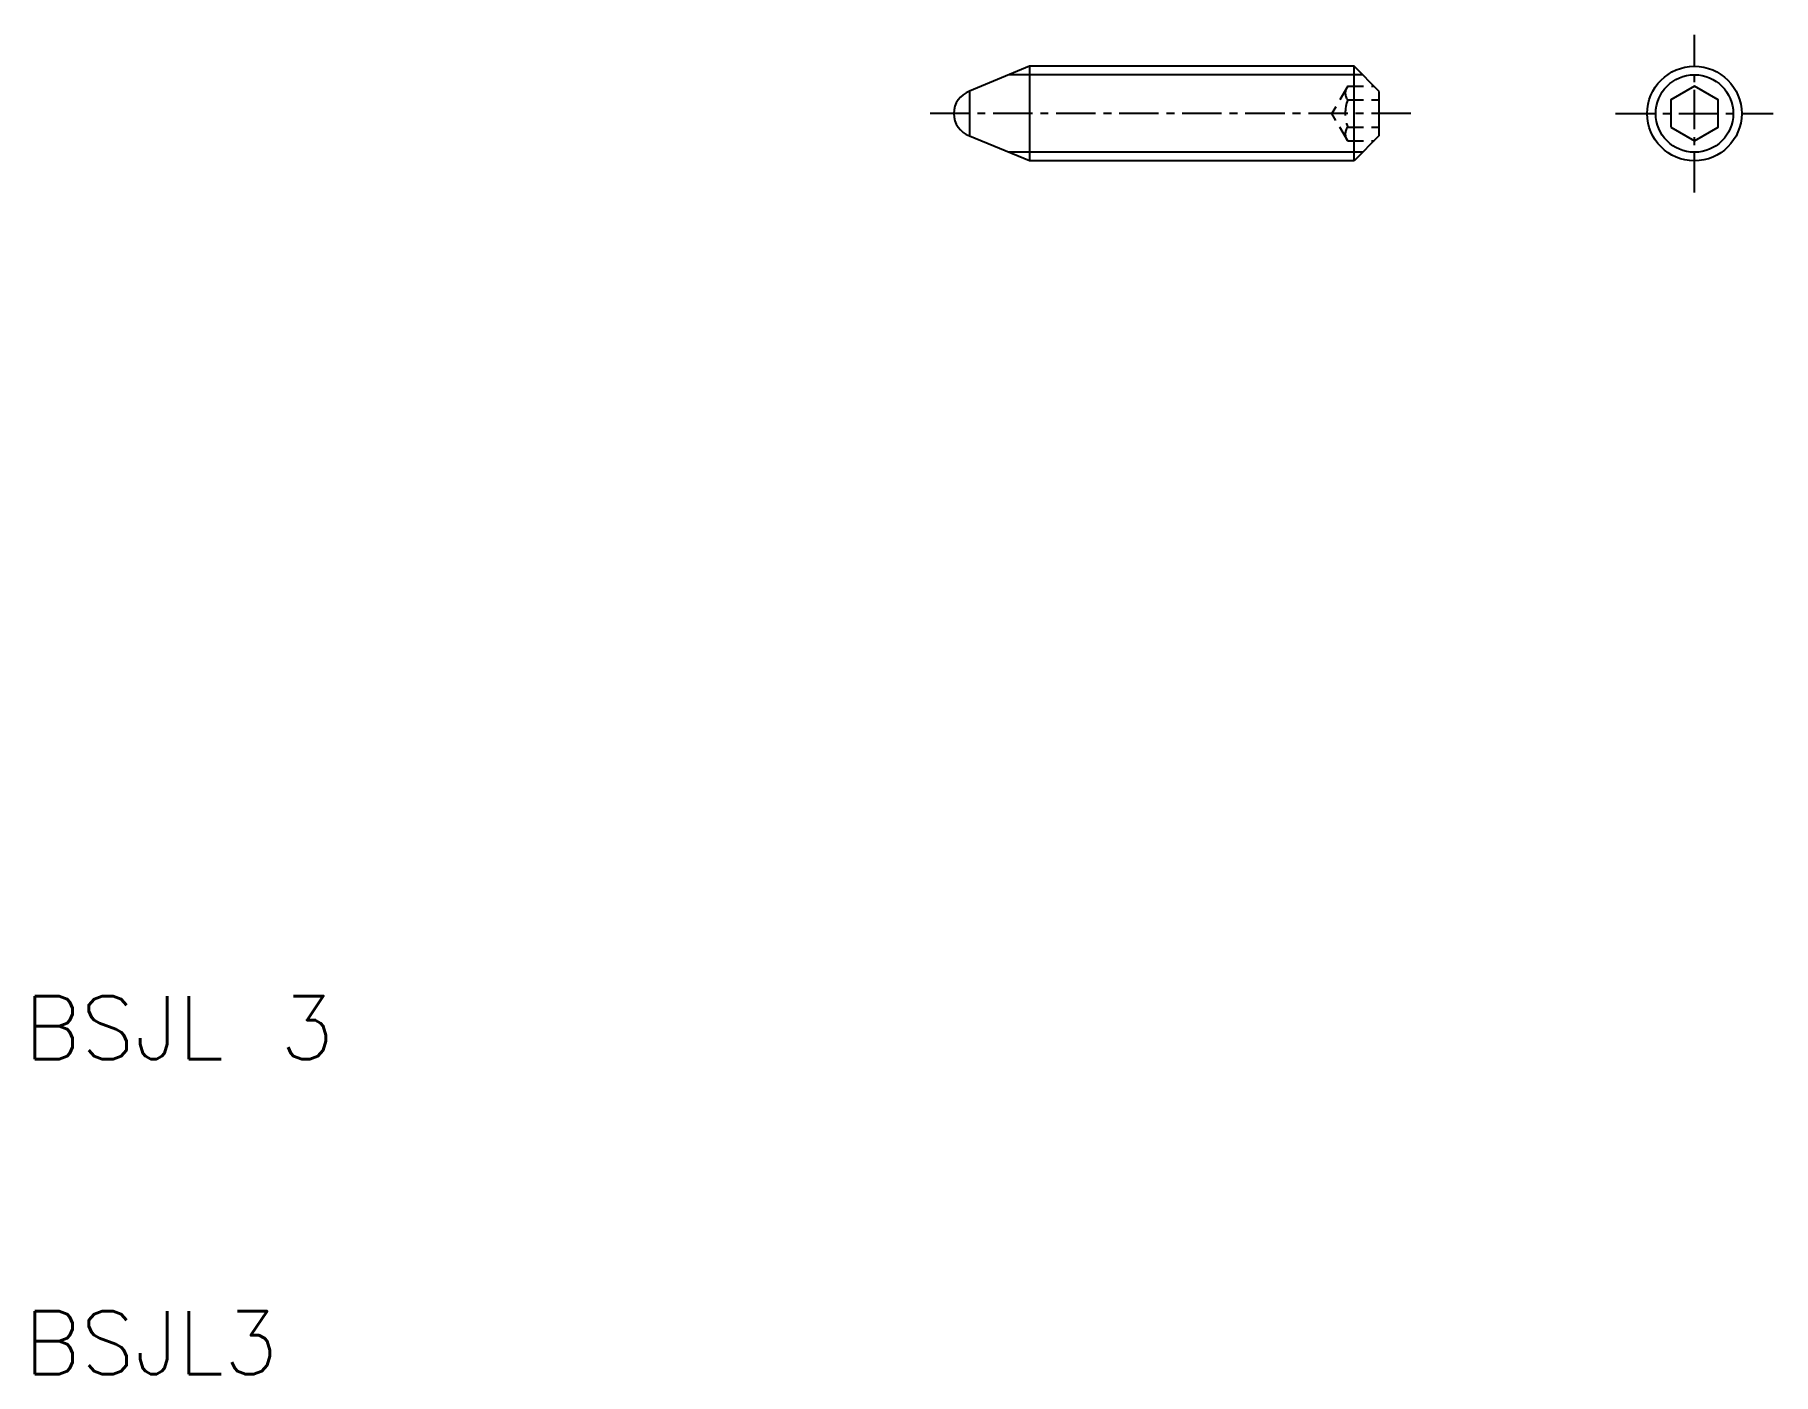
# Model space of a CAD drawing. Extents: x 10.3 to 65.5, y 10 to 52.5.
import ezdxf

# ---------------------------------------------------------------- set-up
doc = ezdxf.new("R2010")
doc.units = 0
doc.linetypes.add('CENTER', pattern=[2, 1.25, -0.25, 0.25, -0.25])
doc.linetypes.add('DASHED', pattern=[0.75, 0.5, -0.25])
doc.layers.get('0').update_dxf_attribs({"linetype": 'CONTINUOUS'})
doc.layers.add('CENTER', color=1, linetype='CENTER')
doc.styles.get("Standard").update_dxf_attribs({"font": 'txt.shx', "bigfont": 'bigfont.shx'})

msp = doc.modelspace()

# ---------------------------------------------------------------- linework, layer by layer
at = {"color": 7, "linetype": 'CONTINUOUS'}
for p, q in [((41.9, 51.5), (40, 50.713)), ((52.2, 51.5), (41.9, 51.5)), ((41.9, 51.5), (41.9, 48.5)), ((52.199, 48.5), (52.199, 51.5)), ((53, 50.7), (52.2, 51.5)), ((40, 50.713), (40, 49.287)), ((53, 49.3), (53, 50.7)), ((41.9, 48.5), (40, 49.287)), ((53, 49.3), (52.2, 48.5)), ((52.2, 48.5), (41.9, 48.5))]:
    msp.add_line(p, q, dxfattribs=at)
at = {"color": 3, "linetype": 'CONTINUOUS'}
for p, q in [((52.47, 51.229), (41.247, 51.229)), ((52.47, 48.77), (41.247, 48.77))]:
    msp.add_line(p, q, dxfattribs=at)
at = {"color": 3, "linetype": 'DASHED'}
for p, q in [((52, 50.866), (51.5, 50)), ((52, 50.866), (52.834, 50.866)), ((52, 50.433), (53, 50.433)), ((52, 49.134), (51.5, 50)), ((52, 49.567), (53, 49.567)), ((52, 49.134), (52.834, 49.134))]:
    msp.add_line(p, q, dxfattribs=at)
at = {"color": 7, "linetype": 'CONTINUOUS'}
msp.add_lwpolyline([(62.25, 49.567), (63, 49.134), (63.75, 49.567), (63.75, 50.433), (63, 50.866), (62.25, 50.433)], close=True, dxfattribs=at)
msp.add_circle((63, 50), 1.5, dxfattribs=at)
at = {"color": 3, "linetype": 'CONTINUOUS'}
msp.add_circle((63, 50), 1.23, dxfattribs=at)
at = {"color": 3, "linetype": 'DASHED'}
for centre, radius, start, end in [((52.264, 50.65), 0.342, 140.6799, 219.3201), ((53.173, 50), 1.251, 159.7438, 200.2562), ((52.264, 49.35), 0.342, 140.6799, 219.3201)]:
    msp.add_arc(centre, radius, start, end, dxfattribs=at)
at = {"color": 7, "linetype": 'CONTINUOUS'}
msp.add_arc((40.25, 50), 0.75, 109.4712, 250.5288, dxfattribs=at)
at = {"layer": 'CENTER'}
for p, q in [((63, 47.5), (63, 52.5)), ((54, 50), (38.5, 50)), ((60.5, 50), (65.5, 50))]:
    msp.add_line(p, q, dxfattribs=at)

# ---------------------------------------------------------------- texts
at = {"color": 7, "linetype": 'CONTINUOUS'}
for s, p in [('BSJL 3', (10, 20)), ('BSJL3', (10, 10))]:
    msp.add_text(s, height=2, dxfattribs=at).set_placement(p)

doc.saveas('drawing.dxf')
